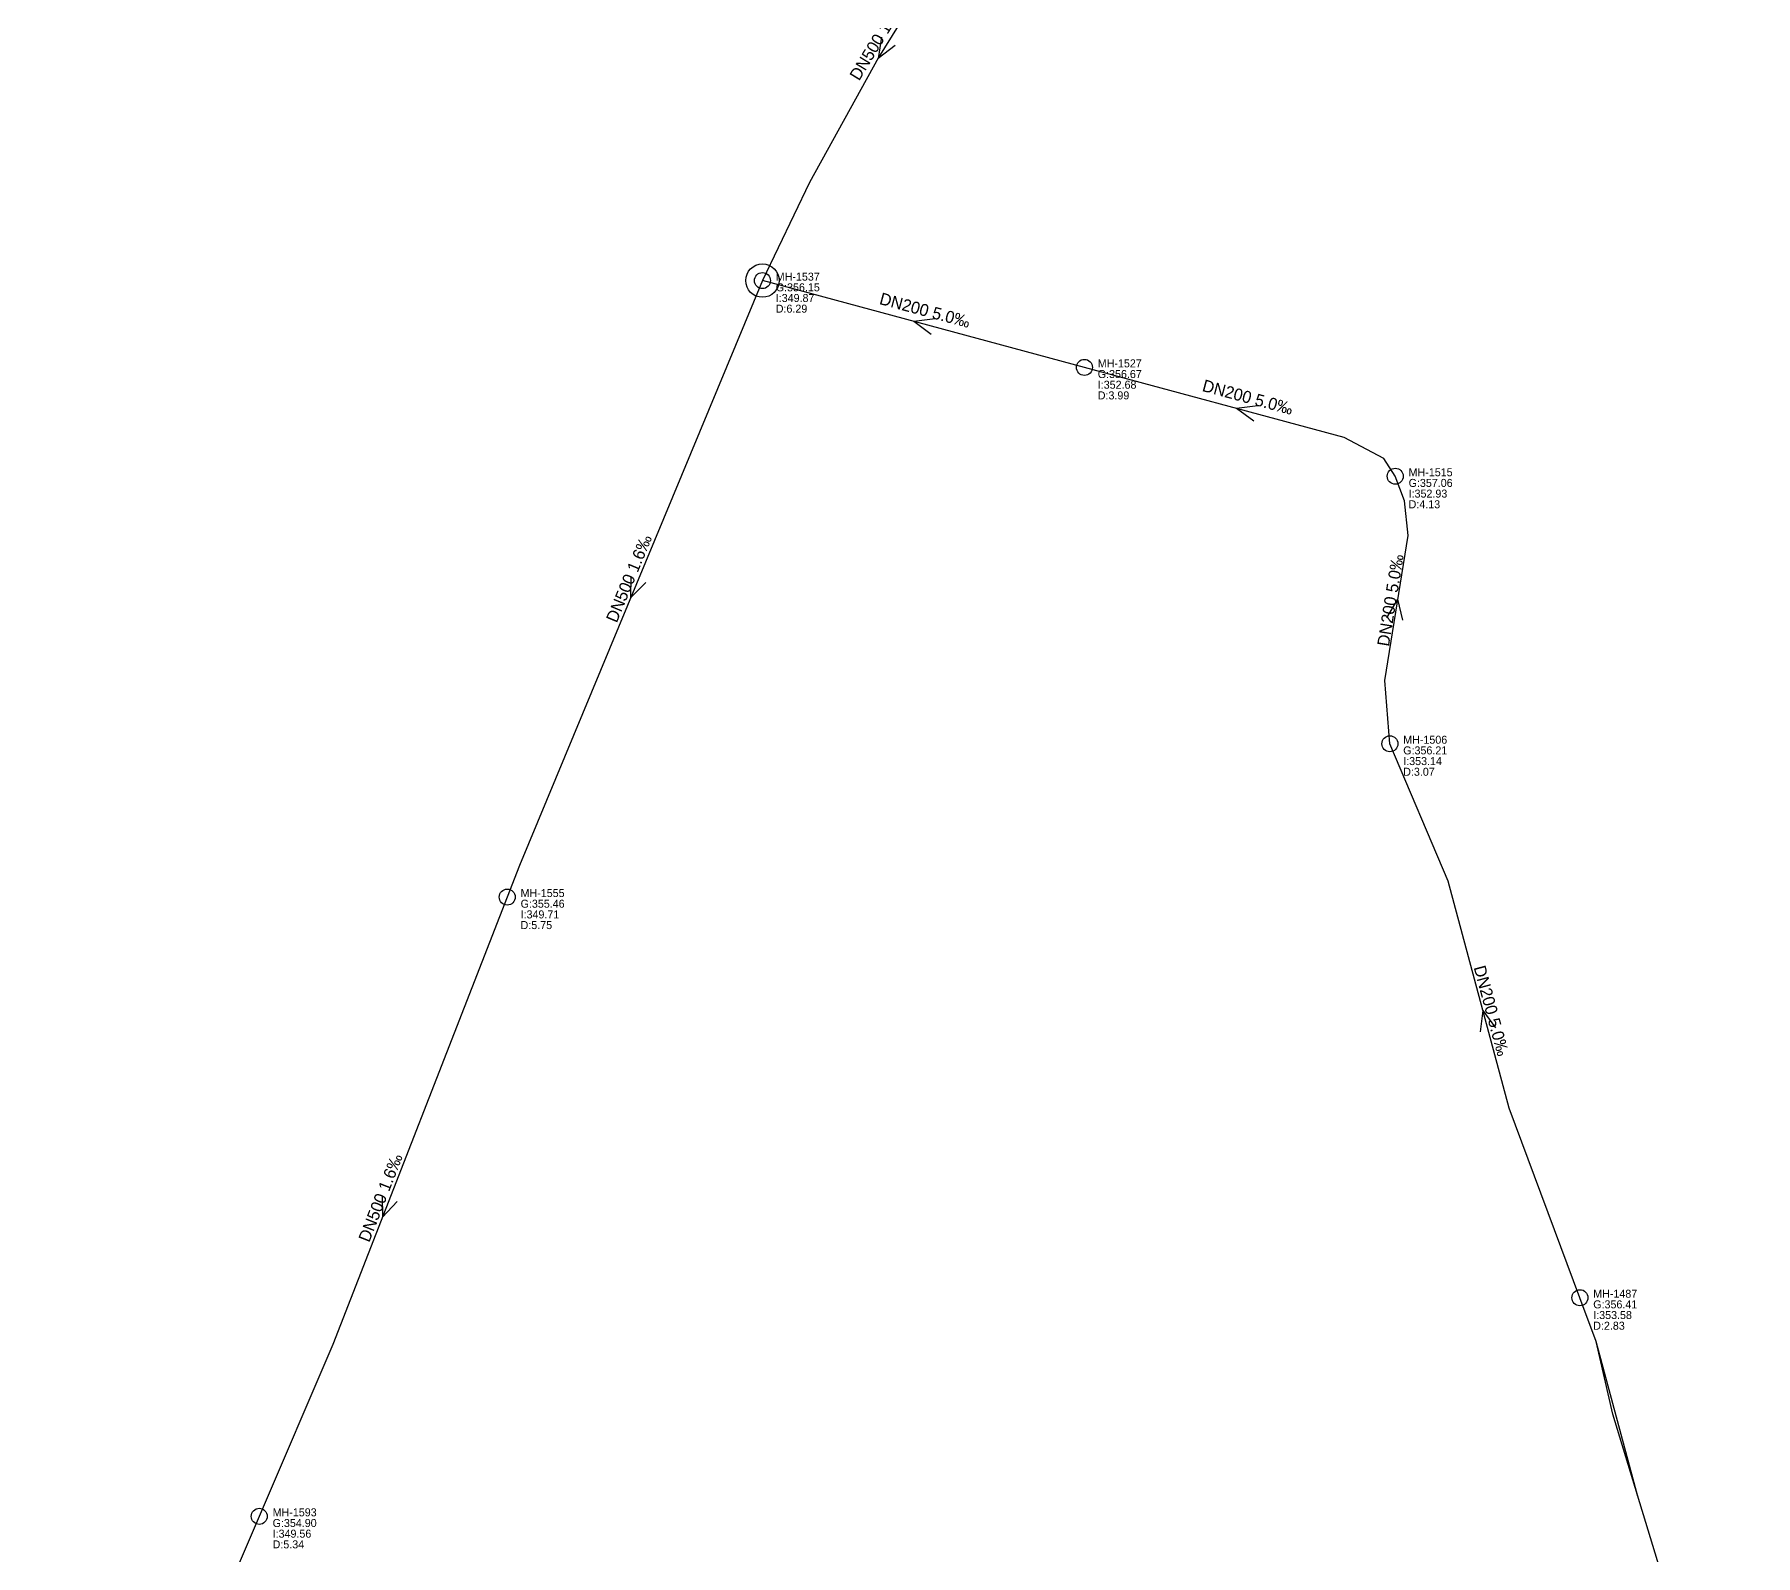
# Model space of a CAD drawing. Header units: metres. Extents: x 449913 to 451990, y 2566939 to 2570822.
# Drawn here: x 450673.3 to 450931.4, y 2568062 to 2568290 of the extents above; entities that cross this region are included whole.
import ezdxf
from ezdxf.enums import TextEntityAlignment as Align

# ---------------------------------------------------------------- set-up
doc = ezdxf.new("R2010")
doc.units = ezdxf.units.M
for name, color, linetype in [('SEW-DROP', 6, 'Continuous'), ('SEW-LABEL', 2, 'Continuous'), ('SEW-MH', 7, 'Continuous'), ('SEW-MH-LABEL', 8, 'Continuous'), ('SEW-PIPE-DN200', 3, 'Continuous'), ('SEW-PIPE-DN500', 1, 'Continuous'), ('SEW-RIDER', 8, 'Continuous')]:
    doc.layers.add(name, color=color, linetype=linetype)

msp = doc.modelspace()

# ---------------------------------------------------------------- linework, layer by layer
at = {"layer": 'SEW-DROP'}
msp.add_circle((450782.44, 2568253.05), 2.5, dxfattribs=at)
at = {"layer": 'SEW-LABEL'}
for p, q in [((450800.3, 2568289.54), (450799.77, 2568286.36)), ((450802.35, 2568288.3), (450799.77, 2568286.36)), ((450808.34, 2568247.32), (450805.13, 2568246.94)), ((450807.72, 2568245), (450805.13, 2568246.94)), ((450856.74, 2568234.29), (450853.53, 2568233.91)), ((450856.11, 2568231.97), (450853.53, 2568233.91)), ((450762.72, 2568208.72), (450762.68, 2568205.49)), ((450764.94, 2568207.8), (450762.68, 2568205.49)), ((450876.07, 2568202.52), (450877.73, 2568205.29)), ((450878.44, 2568202.14), (450877.73, 2568205.29)), ((450890.11, 2568140.44), (450890.49, 2568143.65)), ((450892.43, 2568141.06), (450890.49, 2568143.65)), ((450725.43, 2568115.91), (450725.46, 2568112.68)), ((450727.67, 2568115.04), (450725.46, 2568112.68))]:
    msp.add_line(p, q, dxfattribs=at)
at = {"layer": 'SEW-MH'}
for centre in [(450782.44, 2568253.05), (450830.72, 2568240.05), (450877.33, 2568223.73), (450876.52, 2568183.64), (450744.18, 2568160.66), (450905.01, 2568100.61), (450707, 2568067.84)]:
    msp.add_circle(centre, 1.2, dxfattribs=at)
at = {"layer": 'SEW-PIPE-DN200'}
for points in [[(450830.72, 2568240.05), (450782.44, 2568253.05)], [(450877.33, 2568223.73), (450875.62, 2568226.37), (450869.69, 2568229.56), (450830.72, 2568240.05)], [(450876.52, 2568183.64), (450876.52, 2568183.64), (450875.76, 2568193.11), (450879.28, 2568214.85), (450878.72, 2568220.04), (450877.33, 2568223.73), (450877.33, 2568223.73)], [(450905.01, 2568100.61), (450894.43, 2568129.02), (450885.27, 2568163.03), (450876.52, 2568183.64)], [(450931.35, 2568004.22), (450921.57, 2568044.92), (450909.94, 2568083.15), (450907.45, 2568094.06), (450905.01, 2568100.61)]]:
    msp.add_lwpolyline(points, dxfattribs=at)
at = {"layer": 'SEW-PIPE-DN500'}
for points in [[(450821.13, 2568320.83), (450799.85, 2568286.51), (450789.51, 2568267.74), (450782.44, 2568253.05)], [(450782.44, 2568253.05), (450746.02, 2568165.39), (450744.18, 2568160.66)], [(450744.18, 2568160.66), (450718.02, 2568093.62), (450707, 2568067.84)], [(450707, 2568067.84), (450691.06, 2568030.59), (450673.28, 2567982.83)]]:
    msp.add_lwpolyline(points, dxfattribs=at)
at = {"layer": 'SEW-RIDER'}
msp.add_lwpolyline([(450913.69, 2568070.8), (450907.45, 2568094.06)], dxfattribs=at)

# ---------------------------------------------------------------- texts
at = {"layer": 'SEW-LABEL'}
for s, rotation, p in [('DN500 1.6‰', 58.6957, (450800.55, 2568288.84)), ('DN200 5.0‰', 344.9322, (450806.58, 2568247.75)), ('DN200 5.0‰', 344.9322, (450854.98, 2568234.72)), ('DN500 1.6‰', 67.4408, (450763.26, 2568208.08)), ('DN200 5.0‰', 80.8051, (450877.49, 2568205.01)), ('DN200 5.0‰', 285.0727, (450890.88, 2568143.4)), ('DN500 1.6‰', 68.6898, (450726.01, 2568115.28))]:
    msp.add_text(s, height=1.8, rotation=rotation, dxfattribs=at).set_placement(p, align=Align.CENTER)
at = {"layer": 'SEW-MH-LABEL'}
for s, p in [('G:356.15', (450784.44, 2568251.45)), ('MH-1537', (450784.44, 2568253.05)), ('D:6.29', (450784.44, 2568248.25)), ('I:349.87', (450784.44, 2568249.85)), ('G:356.67', (450832.72, 2568238.45)), ('MH-1527', (450832.72, 2568240.05)), ('I:352.68', (450832.72, 2568236.85)), ('D:3.99', (450832.72, 2568235.25)), ('MH-1515', (450879.33, 2568223.73)), ('G:357.06', (450879.33, 2568222.13)), ('I:352.93', (450879.33, 2568220.53)), ('D:4.13', (450879.33, 2568218.93)), ('G:356.21', (450878.52, 2568182.04)), ('MH-1506', (450878.52, 2568183.64)), ('D:3.07', (450878.52, 2568178.84)), ('I:353.14', (450878.52, 2568180.44)), ('MH-1555', (450746.18, 2568160.66)), ('G:355.46', (450746.18, 2568159.06)), ('D:5.75', (450746.18, 2568155.86)), ('I:349.71', (450746.18, 2568157.46)), ('G:356.41', (450907.01, 2568099.01)), ('MH-1487', (450907.01, 2568100.61)), ('I:353.58', (450907.01, 2568097.41)), ('D:2.83', (450907.01, 2568095.81)), ('MH-1593', (450709, 2568067.84)), ('G:354.90', (450709, 2568066.24)), ('D:5.34', (450709, 2568063.04)), ('I:349.56', (450709, 2568064.64))]:
    msp.add_text(s, height=1.2, dxfattribs=at).set_placement(p)

doc.saveas('drawing.dxf')
